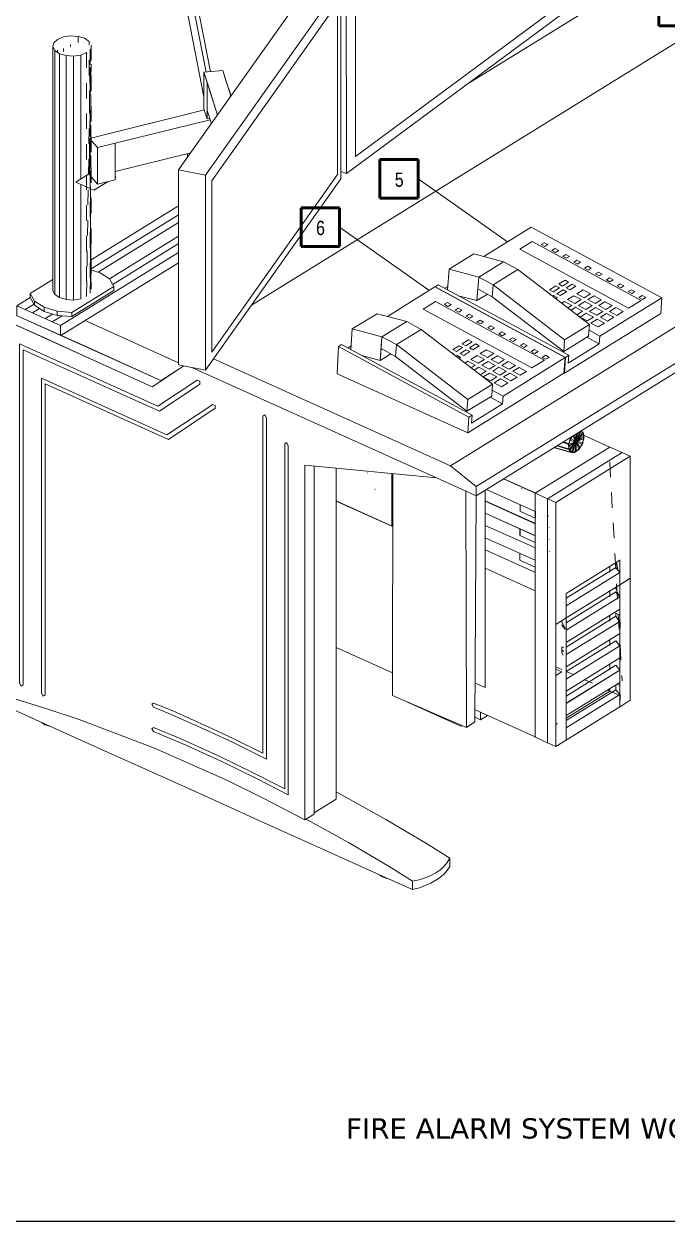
# Model space of a CAD drawing. Extents: x -15 to 256, y 0 to 403.
# Drawn here: x 242.53 to 246.75, y 364.85 to 372.69 of the extents above; entities that cross this region are included whole.
import ezdxf

# ---------------------------------------------------------------- set-up
doc = ezdxf.new("R2010")
doc.units = 0
doc.header["$LTSCALE"] = 0.15
doc.linetypes.add('PDF_IMPORT', pattern=[1, 0.8, -0.2])
doc.layers.get('0').update_dxf_attribs({"color": 252})
doc.layers.add('E-ANN-LCTX', color=90, linetype='Continuous', lineweight=9)
doc.layers.add('e-anno-t175', color=214, linetype='Continuous')
doc.layers.add('PDF2_Geometry', color=7, linetype='Continuous')
doc.styles.add('Arial_12', font='arial.ttf', dxfattribs={"width": 0.8, "height": 2.342037799401198})
doc.styles.add('E175', font='verdana.ttf', dxfattribs={"height": 335})

# ---------------------------------------------------------------- blocks, each defined once
blk = doc.blocks.new('6-Model')
at = {"layer": 'PDF2_Geometry', "lineweight": 0}
for points in [[(97.72803040000002, 44.64488600000003), (97.79117920000003, 21.26009600000001), (98.62790080000002, 21.79291400000001), (98.75419840000002, 44.18311040000003), (187.3519648000001, 98.94496040000006), (187.3519648000001, 99.84483080000005), (184.8260128000001, 101.8932200000001), (158.5245376000001, 113.7454604000001), (76.52582080000002, 63.04486760000003)], [(96.95445760000003, 103.5035144000001), (85.8876304, 95.32179800000006), (85.90341760000001, 76.04562680000004), (108.116008, 92.49194240000006), (108.1002208, 111.7681136000001), (98.17007200000002, 104.4033848000001)], [(99.48040960000003, 104.0363324000001), (107.4687328, 109.9683728000001), (107.4687328, 93.00107960000005), (86.81907520000001, 77.72696360000005), (86.81907520000001, 94.68241640000005), (98.26479520000002, 103.1483024000001)], [(184.8260128000001, 101.8932200000001), (96.22824640000002, 47.13137000000003), (72.75268, 57.71668760000003)], [(72.436936, 86.13364760000005), (69.5478784, 100.9696688000001), (69.15319840000001, 100.7328608000001), (72.0106816, 86.09812640000004)], [(68.50592320000001, 100.6499780000001), (71.80544800000001, 83.65900400000004)], [(187.3519648000001, 99.84483080000005), (98.75419840000002, 45.09482120000003)], [(97.87011520000003, 84.90224600000005), (121.2667456, 99.35937440000005)], [(85.35086560000002, 94.80082040000005), (82.68282880000001, 95.32179800000006), (69.2952832, 76.41267920000004), (69.2952832, 57.13650800000003), (71.96332000000001, 56.61553040000003)], [(59.33356000000001, 89.03454560000004), (59.33356000000001, 89.62656560000005), (58.59156160000001, 89.67392720000005), (57.88113760000002, 89.56736360000005), (57.29701120000001, 89.33055560000005), (56.9339056, 88.98718400000004), (56.8549696, 88.59645080000004), (57.04441600000001, 88.21755800000005), (57.5022448, 87.90970760000005), (58.14952, 87.72026120000005)], [(57.29701120000001, 88.91614160000005), (57.29701120000001, 88.91614160000005)], [(57.88113760000002, 89.05822640000005), (57.88113760000002, 89.07006680000005)], [(58.59156160000001, 88.83325880000005), (58.59156160000001, 88.84509920000005)], [(59.33356000000001, 88.83325880000005), (59.33356000000001, 88.83325880000005)], [(59.965048, 88.99902440000005), (59.965048, 88.99902440000005)], [(57.04441600000001, 64.07498240000004), (56.8549696, 64.45387520000003), (56.8549696, 88.59645080000004)], [(57.5022448, 63.77897240000004), (57.04441600000001, 64.07498240000004), (57.04441600000001, 88.21755800000005), (57.5022448, 87.90970760000005), (57.5022448, 63.77897240000004), (58.14952, 63.57768560000004)], [(57.29701120000001, 88.03995200000004), (57.29701120000001, 88.27676000000005)], [(57.88113760000002, 88.82141840000004), (57.88113760000002, 88.82141840000004)], [(57.88113760000002, 88.14651560000004), (57.88113760000002, 88.44252560000005)], [(58.59156160000001, 88.73853560000005), (58.59156160000001, 88.75037600000005)], [(58.59156160000001, 88.69117400000005), (58.59156160000001, 88.70301440000004)], [(58.59156160000001, 88.58461040000005), (58.59156160000001, 88.64381240000004)], [(58.8915184, 87.68474000000005), (59.60194240000001, 87.77946320000005), (59.60194240000001, 75.51280880000004)], [(72.54744640000001, 80.98307360000004), (72.12119200000001, 82.28551760000005), (72.12119200000001, 85.10353280000005), (73.14736000000002, 81.84742280000005), (71.80544800000001, 86.08628600000004), (73.6683376, 86.25205160000004), (74.47348480000002, 83.71820600000005)], [(73.6683376, 86.25205160000004), (73.98408160000002, 85.26929840000004), (73.98408160000002, 85.25745800000004), (73.98408160000002, 85.26929840000004), (74.489272, 83.71820600000005)], [(70.49511040000002, 78.09401600000004), (62.99619040000002, 76.24691360000004), (62.99619040000002, 79.06492880000005), (72.40536160000002, 81.38564720000005), (61.27538559999999, 78.63867440000004), (60.4702384, 79.53854480000004), (60.4702384, 75.92722280000004), (61.27538559999999, 75.01551200000004)], [(72.12119200000001, 81.48037040000004), (72.37378720000001, 81.49221080000004)], [(70.16357920000002, 78.01113320000005), (70.16357920000002, 77.63224040000004)], [(60.4702384, 76.05746720000005), (59.11253920000001, 75.21679880000003), (60.91228000000001, 74.41165160000004), (62.33312800000002, 75.26416040000004)], [(62.99619040000002, 76.24691360000004), (62.99619040000002, 76.24691360000004)], [(71.9475328, 75.89170160000005), (69.2952832, 76.41267920000004)], [(85.35086560000002, 76.24691360000004), (85.90341760000001, 76.04562680000004)], [(59.60194240000001, 74.99183120000004), (59.60194240000001, 63.64872800000003), (58.8915184, 63.54216440000003)], [(62.99619040000002, 75.77329760000003), (63.07512640000002, 75.73777640000004), (62.99619040000002, 75.67857440000004)], [(69.2952832, 72.86055920000004), (60.6281104, 67.50869840000004)], [(69.2952832, 71.98436960000004), (60.6281104, 66.63250880000004)], [(69.2952832, 71.21474360000003), (61.33853440000001, 66.28913720000004)], [(117.1462864, 63.76713200000003), (104.2165696, 70.75296800000004), (99.52777120000003, 67.84022960000004)], [(69.2952832, 69.87677840000003), (62.4436384, 65.63791520000004), (61.51219360000002, 66.24177560000004), (60.6281104, 66.50226440000003)], [(69.2952832, 69.11899280000004), (62.7751696, 65.08141640000004)], [(69.2952832, 68.24280320000004), (57.596968, 61.02015920000003), (53.27127519999999, 62.96198480000003), (53.27127519999999, 62.00291240000004)], [(101.4538096, 67.33109240000003), (98.53317760000003, 68.11255880000003), (96.07037440000002, 66.58514720000004)], [(57.64432959999999, 60.03740600000003), (69.2952832, 67.23636920000004)], [(96.98603200000002, 63.96841880000004), (98.83313440000002, 63.48296240000003), (99.00679360000002, 65.81552120000003), (96.07037440000002, 66.58514720000004), (95.92828960000003, 64.54859840000003)], [(109.9631104, 61.12672280000003), (102.8904448, 66.56146640000004), (100.4434288, 65.04589520000003), (99.00679360000002, 65.81552120000003), (98.91207040000002, 64.65516200000003), (100.3487056, 63.87369560000003)], [(99.00679360000002, 65.81552120000003), (101.4538096, 67.33109240000003), (102.8904448, 66.56146640000004)], [(56.8549696, 65.56687280000004), (54.59739999999999, 64.18154600000003), (54.59739999999999, 64.14602480000003)], [(61.92266080000002, 65.31822440000003), (61.92266080000002, 65.31822440000003)], [(62.88568000000001, 64.88012960000003), (62.4436384, 65.63791520000004)], [(54.59739999999999, 64.13418440000004), (54.59739999999999, 63.77897240000004), (53.27127519999999, 62.96198480000003)], [(55.0394416, 63.03302720000003), (54.59739999999999, 63.77897240000004), (54.58161279999999, 64.18154600000003), (55.0394416, 63.43560080000003)], [(54.97629280000001, 64.00394000000003), (54.97629280000001, 64.00394000000003)], [(54.97629280000001, 64.00394000000003), (54.97629280000001, 64.00394000000003)], [(62.56993600000001, 65.02221440000004), (62.56993600000001, 65.02221440000004)], [(107.5792432, 57.85877240000003), (94.64952640000003, 64.83276800000003), (89.96072800000002, 61.92002960000003)], [(94.68110080000002, 64.85644880000004), (94.99684480000002, 65.04589520000003), (107.9265616, 58.07189960000003)], [(107.4687328, 56.33136080000003), (107.5003072, 56.31952040000003), (107.6108176, 57.87061280000003), (94.68110080000002, 64.85644880000004), (94.68110080000002, 64.80908720000004)], [(95.95986400000002, 64.89197000000003), (95.64412000000003, 64.70252360000003)], [(99.89087680000003, 64.12234400000003), (98.83313440000002, 63.48296240000003), (98.91207040000002, 64.65516200000003)], [(107.4213712, 58.43895200000004), (100.3487056, 63.87369560000003), (100.4434288, 65.04589520000003), (107.5003072, 59.61115160000003)], [(105.826864, 64.31179040000004), (106.063672, 64.16970560000003), (106.0320976, 64.14602480000003)], [(106.3320544, 63.90921680000004), (106.4267776, 63.98025920000003), (106.7898832, 63.77897240000004), (106.6477984, 63.67240880000004)], [(54.97629280000001, 63.13959080000004), (54.09220959999999, 62.59493240000003)], [(55.97088640000001, 62.41732640000004), (55.0394416, 63.03302720000003), (55.0394416, 63.43560080000003), (55.97088640000001, 62.81990000000003)], [(57.2654368, 62.02659320000004), (55.97088640000001, 62.41732640000004), (55.97088640000001, 62.81990000000003), (57.2654368, 62.42916680000003)], [(107.2319248, 63.22247360000004), (107.5003072, 63.40007960000003), (108.2265184, 63.00934640000003), (107.8318384, 62.76069800000003)], [(107.6108176, 57.87061280000003), (107.9265616, 58.07189960000003), (107.8634128, 57.29043320000003), (110.9419168, 59.19673760000003), (111.0050656, 59.96636360000004), (117.1462864, 63.76713200000003), (117.035776, 62.21603960000004), (107.5003072, 56.31952040000003)], [(108.1475824, 62.52389000000004), (108.589624, 62.81990000000003), (109.300048, 62.42916680000003), (108.7317088, 62.07395480000003)], [(53.01867999999999, 62.12131640000003), (57.15492639999999, 60.26237360000003), (60.32815360000001, 58.82968520000004), (67.59026560000001, 55.56173480000003), (53.01867999999999, 62.12131640000003), (52.10302240000001, 61.55297720000004), (66.69039520000001, 54.96971480000003), (69.8004736, 57.02994440000003)], [(55.5288448, 62.70149600000003), (54.81842080000001, 62.27524160000004)], [(56.80760800000002, 62.15683760000003), (56.06560960000002, 61.70690240000003)], [(57.75484, 61.97923160000003), (56.77603360000001, 61.38721160000004)], [(58.7336464, 61.90818920000003), (57.2654368, 62.02659320000004), (57.2654368, 62.42916680000003), (58.7336464, 62.31076280000003)], [(91.88676640000003, 61.42273280000003), (88.95034720000001, 62.19235880000004), (86.48754400000001, 60.67678760000003)], [(81.78295840000001, 12.11930720000001), (77.66249920000001, 14.26241960000001), (74.14195360000002, 15.99111800000001), (66.911416, 19.19986640000001), (59.44407040000002, 22.04156240000001), (56.14454560000001, 23.14271960000001), (52.10302240000001, 24.37412120000001), (52.10302240000001, 61.55297720000004), (56.23926879999999, 59.69403440000004), (59.3967088, 58.26134600000003), (66.69039520000001, 54.96971480000003)], [(57.596968, 61.02015920000003), (57.596968, 60.06108680000003)], [(69.2952832, 57.32595440000003), (60.02819680000002, 61.50561560000003), (69.2952832, 57.32595440000003)], [(87.41898880000002, 58.04821880000003), (89.25030400000003, 57.57460280000003), (89.42396320000003, 59.89532120000003), (86.48754400000001, 60.67678760000003), (86.34545920000002, 58.62839840000003)], [(100.38028, 55.21836320000003), (93.32340160000003, 60.64126640000003), (90.86059840000001, 59.12569520000003), (89.42396320000003, 59.89532120000003), (89.34502720000003, 58.73496200000003), (90.76587520000002, 57.96533600000003)], [(89.42396320000003, 59.89532120000003), (91.88676640000003, 61.42273280000003), (93.32340160000003, 60.64126640000003)], [(111.0050656, 59.96636360000004), (109.931536, 60.54654320000003)], [(89.42396320000003, 59.69403440000004), (89.42396320000003, 59.69403440000004)], [(110.9419168, 59.19673760000003), (109.7263024, 59.85980000000004)], [(85.11405760000002, 58.93624880000003), (85.41401440000001, 59.13753560000004), (98.34373120000002, 52.15169960000003)], [(86.36124640000003, 58.97177000000003), (86.06128960000001, 58.78232360000003)], [(90.30804640000002, 58.21398440000003), (89.25030400000003, 57.57460280000003), (89.34502720000003, 58.73496200000003)], [(97.83854080000002, 52.53059240000003), (90.76587520000002, 57.96533600000003), (90.86059840000001, 59.12569520000003), (97.93326400000002, 53.69095160000003)], [(96.25982080000003, 58.37975000000003), (96.49662880000002, 58.26134600000003), (96.46505440000003, 58.22582480000003)], [(96.76501120000002, 57.98901680000003), (96.85973440000002, 58.06005920000003), (97.20705280000003, 57.87061280000003), (97.06496800000002, 57.76404920000003)], [(70.58983360000002, 56.87601920000003), (96.22824640000002, 45.31978880000003), (98.75419840000002, 44.18311040000003), (98.75419840000002, 45.09482120000003), (96.22824640000002, 47.13137000000003)], [(97.66488160000003, 57.30227360000004), (97.93326400000002, 57.47987960000003), (98.64368800000003, 57.08914640000003), (98.26479520000002, 56.84049800000003)], [(98.04377440000002, 51.96225320000003), (98.34373120000002, 52.15169960000003), (98.28058240000003, 51.37023320000003), (101.3590864, 53.27653760000003), (101.4222352, 54.04616360000003), (107.5792432, 57.85877240000003), (107.4529456, 56.30768000000003), (97.91747680000003, 50.41116080000003)], [(98.56475200000003, 56.61553040000003), (99.00679360000002, 56.89970000000003), (99.73300480000003, 56.50896680000003), (99.16466560000002, 56.15375480000003)], [(69.0584752, 56.53264760000003), (67.5744784, 55.57357520000003), (68.09545600000001, 55.89326600000003)], [(101.4222352, 54.04616360000003), (100.3487056, 54.62634320000003)], [(101.3590864, 53.27653760000003), (100.143472, 53.93960000000003)], [(104.642824, 20.28918320000001), (104.6112496, 20.28918320000001), (104.6112496, 44.43175880000003), (111.983872, 48.99031280000003), (109.3947712, 50.16251240000003)], [(108.0844336, 49.93754480000003), (108.116008, 49.92570440000003), (107.9107744, 49.26264200000003), (107.326648, 49.46392880000003)], [(108.2580928, 50.04410840000003), (108.0054976, 49.64153480000003), (107.9897104, 49.62969440000003), (108.66856, 49.53497120000003), (108.4791136, 50.17435280000003)], [(108.2107312, 50.02042760000003), (108.0844336, 49.84282160000003), (107.9897104, 49.87834280000003)], [(108.0686464, 49.74809840000002), (108.0686464, 49.73625800000003)], [(108.1002208, 49.78361960000003), (108.0844336, 49.78361960000003)], [(108.7790704, 50.37563960000003), (108.66856, 49.53497120000003), (108.3370288, 50.09147000000003)], [(109.1579632, 50.60060720000003), (109.1579632, 50.61244760000003), (108.66856, 49.53497120000003), (108.66856, 50.30459720000002)], [(109.1263888, 50.58876680000003), (109.378984, 50.31643760000003), (108.66856, 49.53497120000003), (109.0158784, 50.51772440000003)], [(109.1737504, 49.15607840000003), (109.1895376, 49.15607840000003), (109.4105584, 49.80730040000003), (109.3474096, 50.45852240000003), (109.3316224, 50.45852240000003), (108.66856, 49.53497120000003), (109.4105584, 49.80730040000003)], [(109.1737504, 50.60060720000003), (109.2053248, 50.57692640000003), (109.1263888, 50.57692640000003)], [(109.378984, 50.26907600000003), (109.4105584, 50.24539520000003), (109.1579632, 50.61244760000003)], [(109.378984, 49.73625800000003), (109.3947712, 49.72441760000003), (109.378984, 50.31643760000003)], [(106.616224, 48.90743000000003), (106.5057136, 48.96663200000003), (106.6320112, 48.89558960000003)], [(106.7898832, 49.13239760000003), (107.9107744, 48.82454720000003), (108.1475824, 48.46933520000002), (106.6320112, 48.89558960000003), (106.5530752, 48.99031280000003)], [(108.4949008, 48.45749480000003), (108.510688, 48.45749480000003), (108.116008, 48.49301600000003), (106.616224, 48.90743000000003), (106.6320112, 48.90743000000003)], [(107.405584, 49.51129040000003), (107.9107744, 49.35736520000003), (107.9265616, 48.76534520000003), (106.7583088, 49.12055720000003)], [(107.9423488, 49.10871680000002), (107.9265616, 49.12055720000003)], [(107.9265616, 49.06135520000003), (107.9423488, 49.04951480000003)], [(107.9897104, 48.62326040000003), (108.0054976, 48.63510080000002)], [(108.3843904, 48.46933520000002), (108.4475392, 48.44565440000003), (108.905368, 48.74166440000003), (108.8895808, 48.75350480000003)], [(108.4159648, 49.57049240000003), (108.5580496, 49.48760960000003)], [(108.6527728, 49.52313080000003), (108.6054112, 49.53497120000003)], [(108.8106448, 48.69430280000002), (108.8422192, 48.68246240000003), (109.2368992, 49.23896120000003), (109.221112, 49.23896120000003)], [(114.0204208, 23.94786680000001), (114.036208, 23.94786680000001), (114.0204208, 23.93602640000001), (114.0204208, 48.07860200000002), (113.2152736, 48.45749480000003), (113.1994864, 48.44565440000003), (111.983872, 48.99031280000003)], [(113.1994864, 48.43381400000003), (113.1994864, 48.44565440000003), (105.826864, 43.88710040000002), (104.6270368, 44.43175880000003), (104.6112496, 44.43175880000003), (104.6270368, 44.43175880000003), (104.5954624, 44.45543960000003), (101.485384, 45.85260680000003)], [(108.66856, 48.52853720000003), (108.66856, 48.54037760000003)], [(111.983872, 47.87731520000003), (111.983872, 47.86547480000003)], [(111.983872, 47.52210320000002), (111.983872, 47.52210320000002)], [(111.983872, 47.52210320000002), (111.983872, 47.52210320000002)], [(94.82318560000002, 45.94733000000003), (81.78295840000001, 47.19057200000002), (81.78295840000001, 12.11930720000001), (82.69861600000002, 12.68764640000001), (82.69861600000002, 47.09584880000003)], [(84.8930368, 14.80707800000001), (84.8930368, 46.89456200000003), (84.8930368, 14.15585600000001), (84.8930368, 15.12676880000001)], [(84.8930368, 43.65029240000003), (90.41855680000002, 41.16380840000002), (90.41855680000002, 41.19932960000002), (90.41855680000002, 46.37358440000003), (90.41855680000002, 45.39083120000002), (90.49749280000002, 45.42635240000003), (90.41855680000002, 45.39083120000002)], [(87.98732800000002, 46.43278640000003), (87.98732800000002, 46.42094600000003)], [(90.49749280000002, 46.36174400000002), (90.46591840000002, 24.42148280000001), (97.79117920000003, 21.26009600000001)], [(113.1994864, 46.31438240000003), (113.1994864, 46.30254200000002)], [(90.49749280000002, 45.35531000000002), (90.41855680000002, 45.39083120000002), (90.41855680000002, 44.18311040000003), (90.43434400000002, 44.19495080000002), (90.49749280000002, 44.15942960000002)], [(101.4538096, 45.84076640000003), (104.5165264, 44.46728000000002), (104.6112496, 44.43175880000003), (104.6112496, 42.62017760000003), (99.76457920000003, 44.79881120000002)], [(88.72932640000002, 44.81065160000003), (88.74511360000002, 44.82249200000003)], [(90.41855680000002, 42.97538960000002), (90.49749280000002, 43.01091080000003), (90.41855680000002, 42.97538960000002), (90.41855680000002, 44.18311040000003), (90.49749280000002, 44.14758920000003)], [(99.63828160000003, 44.72776880000003), (99.63828160000003, 25.19110880000001), (98.65947520000003, 25.62920360000001)], [(103.2377632, 44.86985360000003), (103.2693376, 44.85801320000002), (103.2377632, 44.88169400000002)], [(104.6270368, 20.28918320000001), (105.826864, 19.74452480000001), (106.6320112, 19.37747240000001), (106.6320112, 43.52004800000002), (105.8426512, 43.87526000000003), (105.826864, 43.88710040000002), (105.826864, 19.74452480000001)], [(105.826864, 43.88710040000002), (105.8426512, 43.88710040000002)], [(90.49749280000002, 42.93986840000002), (90.41855680000002, 42.97538960000002), (90.41855680000002, 41.16380840000002), (90.43434400000002, 41.17564880000003), (90.49749280000002, 41.14012760000002), (84.8930368, 43.67397320000003)], [(104.6112496, 38.99701520000002), (104.6112496, 40.20473600000003), (104.6270368, 40.20473600000003), (104.6112496, 40.20473600000003), (104.6270368, 40.21657640000002), (104.5007392, 40.26393800000002), (99.63828160000003, 42.44257160000002), (104.6112496, 40.20473600000003), (104.6112496, 41.41245680000002), (104.6270368, 41.42429720000003), (99.63828160000003, 43.66213280000002)], [(99.63828160000003, 43.65029240000003), (104.6112496, 41.41245680000002), (104.6270368, 41.41245680000002), (104.6112496, 41.41245680000002), (104.6270368, 42.59649680000003), (104.6270368, 42.63201800000002), (104.6112496, 42.62017760000003), (104.6270368, 42.62017760000003), (104.6112496, 42.62017760000003)], [(104.6112496, 41.95711520000003), (103.0956784, 42.64385840000003), (103.1114656, 42.64385840000003), (103.1114656, 43.29508040000002)], [(103.0956784, 42.64385840000003), (103.1114656, 42.64385840000003)], [(105.8584384, 43.37796320000002), (105.8584384, 43.38980360000002)], [(111.983872, 43.70949440000003), (111.983872, 43.70949440000003)], [(111.983872, 43.70949440000003), (111.983872, 43.70949440000003)], [(105.8900128, 42.19392320000002), (105.9058, 42.20576360000003)], [(104.6112496, 36.58157360000002), (104.6270368, 36.58157360000002), (104.6112496, 36.58157360000002), (104.6112496, 37.78929440000002), (104.6270368, 37.78929440000002), (104.6112496, 37.78929440000002), (99.63828160000003, 40.02713000000002), (104.6112496, 37.78929440000002), (104.6112496, 38.99701520000002), (104.6270368, 39.00885560000003), (99.63828160000003, 41.24669120000002)], [(103.1114656, 40.87963880000002), (103.1114656, 40.24025720000002), (103.0956784, 40.22841680000003), (103.0956784, 40.87963880000002)], [(105.9373744, 41.00988320000003), (105.9373744, 41.02172360000002)], [(103.0956784, 40.22841680000003), (104.6112496, 39.54167360000002)], [(105.9689488, 39.82584320000002), (105.984736, 39.83768360000002)], [(98.64368800000003, 22.98879440000001), (104.5954624, 20.31286400000001), (104.6270368, 20.28918320000001), (104.6112496, 20.28918320000001), (104.6112496, 34.76999240000002), (99.63828160000003, 37.00782800000002), (104.6112496, 34.76999240000002), (104.6112496, 36.58157360000002), (104.6270368, 36.59341400000002), (99.63828160000003, 38.83124960000002)], [(103.0956784, 38.46419720000002), (103.0956784, 37.81297520000003), (103.1272528, 37.82481560000002)], [(106.0163104, 38.64180320000002), (106.0163104, 38.65364360000002)], [(104.6112496, 37.12623200000002), (103.0956784, 37.81297520000003), (103.1114656, 37.82481560000002)], [(106.0478848, 37.45776320000002), (106.063672, 37.46960360000002)], [(107.6739664, 34.03588760000002), (112.5995728, 37.07887040000002), (112.5837856, 37.06703000000002), (112.9942528, 36.58157360000002), (107.6739664, 33.28994240000002), (107.6581792, 33.28994240000002)], [(111.9996592, 36.60525440000002), (111.9996592, 37.16175320000002)], [(112.5837856, 37.52880560000002), (112.5837856, 37.05518960000002)], [(112.6469344, 37.56432680000002), (112.773232, 36.85390280000002)], [(113.01004, 37.80113480000002), (112.9942528, 37.78929440000002), (112.9942528, 36.62893520000002), (112.9942528, 36.58157360000002), (112.9942528, 36.56973320000002)], [(107.6581792, 34.49766320000002), (107.6739664, 34.49766320000002), (107.6581792, 32.08222160000002), (107.6739664, 32.08222160000002), (106.6320112, 31.44284000000001), (106.6320112, 19.37747240000001), (106.6477984, 19.37747240000001), (107.6581792, 20.00501360000001), (107.6581792, 32.08222160000002), (107.6581792, 30.92186240000002), (107.6581792, 30.87450080000001), (107.6739664, 30.87450080000001)], [(112.9942528, 35.37385280000002), (112.9942528, 34.21349360000002), (112.9942528, 34.16613200000002), (112.5837856, 34.65158840000002), (112.5995728, 34.66342880000002), (107.6581792, 31.60860560000001)], [(111.9996592, 34.18981280000002), (111.9996592, 34.74631160000002)], [(112.5837856, 35.11336400000002), (112.5837856, 34.95943880000002), (112.9942528, 34.16613200000002)], [(107.3740096, 33.62147360000002), (107.3740096, 33.62147360000002)], [(107.405584, 33.71619680000002), (107.405584, 33.70435640000002)], [(107.6581792, 33.28994240000002), (107.6581792, 33.28994240000002)], [(107.6581792, 29.19316400000001), (112.5995728, 32.24798720000002), (112.5837856, 32.23614680000001), (112.9942528, 31.75069040000001), (107.6739664, 28.47089960000001), (107.6581792, 28.45905920000001)], [(111.9996592, 31.77437120000002), (111.9996592, 32.33087000000002)], [(112.9942528, 31.14683000000002), (113.01004, 31.15867040000002), (112.9942528, 32.35455080000002), (112.5837856, 32.54399720000001), (112.5837856, 32.23614680000001)], [(107.247712, 31.82173280000001), (107.247712, 31.65596720000001), (107.5792432, 31.02842600000001)], [(107.3740096, 31.43099960000001), (107.247712, 31.35995720000001), (107.5792432, 30.96922400000001)], [(112.9942528, 31.14683000000002), (112.9942528, 31.14683000000002)], [(112.9942528, 28.12752800000001), (112.9942528, 28.17488960000001), (112.9942528, 29.33524880000001), (112.5837856, 29.82070520000001), (112.5995728, 29.83254560000001), (107.6581792, 26.77772240000001)], [(111.9996592, 29.35892960000001), (111.9996592, 29.91542840000001)], [(84.8930368, 29.16948320000001), (90.48170560000003, 26.65931840000001)], [(107.4371584, 29.15764280000001), (107.247712, 29.24052560000001), (107.247712, 28.63666520000001), (107.3740096, 28.41169760000001)], [(107.2634992, 28.94451560000001), (107.247712, 28.94451560000001), (107.405584, 28.76690960000001)], [(107.6581792, 27.85519880000001), (107.6739664, 27.86703920000001), (107.6581792, 29.06291960000001)], [(107.6581792, 28.45905920000001), (107.6581792, 28.45905920000001)], [(106.6320112, 27.25133840000001), (107.247712, 26.97900920000001)], [(107.6581792, 27.85519880000001), (107.6581792, 27.85519880000001)], [(107.6581792, 24.36228080000001), (112.5995728, 27.41710400000001), (112.5837856, 27.40526360000001), (112.9942528, 26.91980720000001), (107.6739664, 23.64001640000001), (107.6581792, 23.62817600000001), (107.6581792, 22.42045520000001), (112.9942528, 25.71208640000001), (112.9942528, 26.91980720000001), (107.6581792, 23.62817600000001)], [(111.9996592, 26.95532840000001), (111.9996592, 27.51182720000001)], [(107.2319248, 26.76588200000001), (106.6320112, 27.02637080000001)], [(106.6320112, 26.38698920000001), (107.2319248, 26.75404160000001)], [(107.6581792, 26.78956280000001), (108.2896672, 26.51723360000001)], [(108.3686032, 26.46987200000001), (108.3686032, 26.46987200000001)], [(52.10302240000001, 24.48068480000001), (50.60323840000001, 24.89509880000001), (50.60323840000001, 24.06627080000001), (52.92395680000001, 23.02431560000001), (56.9181184, 21.21273440000001), (62.33312800000002, 18.77361200000001), (66.3115024, 16.98571160000001), (71.5212784, 14.64131240000001), (76.7310544, 12.28507280000001), (80.70942880000001, 10.49717240000001), (86.12443840000003, 8.058050000000003), (90.13438720000002, 6.246468800000002), (92.45510560000002, 5.204513600000002)], [(107.6581792, 26.04361760000001), (107.6739664, 26.05545800000001)], [(112.2048928, 24.74117360000001), (111.983872, 24.84773720000001), (111.983872, 25.08454520000001), (111.983872, 24.84773720000001), (107.6581792, 22.17180680000001)], [(107.6739664, 21.94683920000001), (112.5837856, 24.98982200000001), (112.9942528, 24.51620600000001), (107.6581792, 21.21273440000001), (107.6739664, 21.22457480000001), (107.6581792, 22.12444520000001)], [(109.5052816, 25.96073480000001), (110.2630672, 25.61736320000001)], [(110.64196, 25.45159760000001), (110.64196, 25.45159760000001)], [(111.7628512, 24.94246040000001), (111.983872, 24.84773720000001), (111.9996592, 24.85957760000001), (111.9996592, 25.09638560000001)], [(112.7258704, 25.53448040000001), (112.9942528, 25.41607640000001), (112.9942528, 24.55172720000001), (112.9942528, 24.51620600000001), (112.5837856, 24.98982200000001), (112.5837856, 25.45159760000001)], [(97.34913760000002, 21.44954240000001), (97.23862720000002, 21.39034040000001), (91.96570240000003, 23.77026080000001)], [(107.6581792, 24.83589680000001), (107.6739664, 24.84773720000001)], [(112.2522544, 24.72933320000001), (112.8837424, 24.44516360000001)], [(113.01004, 24.38596160000001), (113.088976, 24.35044040000001)], [(99.18045280000003, 22.74014600000001), (99.18045280000003, 22.01788160000001)], [(55.74986559999999, 21.73371200000001), (55.78144, 21.69819080000001), (56.04982240000001, 21.52058480000001)], [(55.78144, 21.72187160000001), (55.78144, 21.69819080000001)], [(56.39714080000002, 21.41402120000001), (56.04982240000001, 21.52058480000001), (56.04982240000001, 21.60346760000001)], [(56.5076512, 21.39034040000001), (56.39714080000002, 21.41402120000001), (56.39714080000002, 21.43770200000001)], [(99.87508960000002, 22.43229560000001), (99.18045280000003, 22.01788160000001), (98.64368800000003, 22.25468960000001), (98.65947520000003, 22.27837040000001), (98.64368800000003, 22.29021080000001)], [(106.8214576, 21.65082920000001), (106.6320112, 21.53242520000001)], [(107.6581792, 21.21273440000001), (107.6581792, 21.21273440000001)], [(95.89671520000002, 7.904124800000004), (96.13352320000003, 8.318538800000004), (93.82859200000003, 9.763067600000005), (89.81864320000003, 12.14298800000001), (84.8930368, 14.86628000000001)], [(84.8930368, 14.16769640000001), (84.90882400000001, 14.16769640000001), (82.69861600000002, 12.79421000000001)], [(84.8930368, 14.19137720000001), (84.92461120000002, 14.17953680000001)], [(93.11816800000003, 6.187266800000002), (92.45510560000002, 6.045182000000002), (90.13438720000002, 7.489710800000004), (86.12443840000003, 9.869631200000006), (81.90925600000003, 12.19034960000001)], [(89.17136800000003, 6.672723200000003), (89.21872960000002, 6.625361600000003)], [(89.47132480000002, 6.459596000000003), (89.21872960000002, 6.625361600000003), (89.21872960000002, 6.649042400000003)], [(89.47132480000002, 6.542478800000003), (89.47132480000002, 6.459596000000003), (89.85021760000001, 6.341192000000003)], [(89.85021760000001, 6.364872800000003), (89.85021760000001, 6.341192000000003), (89.94494080000001, 6.329351600000003)]]:
    blk.add_lwpolyline(points, dxfattribs=at)
for points in [[(85.35086560000002, 75.52464920000004), (71.96332000000001, 56.61553040000003), (71.9475328, 75.89170160000005), (85.35086560000002, 94.80082040000005)], [(85.03512160000002, 92.91819680000005), (85.03512160000002, 75.95090360000005), (72.57902080000002, 58.37975000000003), (72.57902080000002, 75.33520280000005)], [(59.965048, 89.43711920000005), (59.33356000000001, 89.62656560000005)], [(58.14952, 87.72026120000005), (58.8915184, 87.68474000000005), (58.8915184, 63.54216440000003), (58.14952, 63.57768560000004)], [(71.80544800000001, 86.08628600000004), (72.12119200000001, 85.10353280000005), (72.12119200000001, 81.48037040000004), (71.80544800000001, 82.46312360000005)], [(60.4702384, 79.53854480000004), (62.1910432, 79.96479920000004), (71.8528096, 82.35656000000004)], [(61.27538559999999, 78.63867440000004), (62.99619040000002, 79.06492880000005), (62.99619040000002, 75.44176640000003), (61.27538559999999, 75.01551200000004)], [(115.0781632, 63.50664320000003), (113.8467616, 62.74885760000004), (103.0798912, 68.56249400000004), (104.3112928, 69.32027960000003)], [(105.4953328, 69.21371600000003), (105.8426512, 69.02426960000004), (105.5426944, 68.83482320000003), (105.1795888, 69.02426960000004)], [(106.5688624, 68.63353640000004), (106.931968, 68.44409000000003), (106.616224, 68.25464360000004), (106.2531184, 68.44409000000003)], [(107.642392, 68.05335680000003), (108.0054976, 67.86391040000004), (107.6897536, 67.67446400000004), (107.3424352, 67.86391040000004)], [(108.7159216, 67.47317720000004), (109.0790272, 67.28373080000004), (108.7790704, 67.09428440000003), (108.4159648, 67.28373080000004)], [(109.8052384, 66.89299760000004), (110.1525568, 66.69171080000004), (109.8526, 66.50226440000003), (109.4894944, 66.70355120000004)], [(107.563456, 65.50767080000004), (107.9107744, 65.31822440000003), (107.2950736, 64.92749120000003), (106.9477552, 65.12877800000004)], [(110.878768, 66.31281800000004), (111.2418736, 66.11153120000003), (110.9261296, 65.92208480000004), (110.563024, 66.12337160000004)], [(111.9522976, 65.73263840000004), (112.3154032, 65.53135160000004), (111.9996592, 65.34190520000004), (111.6523408, 65.54319200000003)], [(62.88568000000001, 64.47755600000004), (58.7336464, 61.90818920000003), (58.7336464, 62.31076280000003), (62.88568000000001, 64.88012960000003)], [(106.6320112, 64.93933160000003), (106.9951168, 64.73804480000003), (106.379416, 64.35915200000004), (106.0163104, 64.56043880000003)], [(107.3582224, 64.54859840000003), (107.7055408, 64.35915200000004), (107.08984, 63.98025920000003), (106.7425216, 64.16970560000003)], [(108.27388, 65.11693760000004), (108.6369856, 64.92749120000003), (108.0212848, 64.54859840000003), (107.6581792, 64.73804480000003)], [(108.431752, 63.96841880000004), (109.142176, 63.57768560000004), (108.5264752, 63.19879280000004), (107.8160512, 63.58952600000003)], [(109.3474096, 64.53675800000003), (110.0736208, 64.14602480000003), (109.45792, 63.76713200000003), (108.7317088, 64.15786520000003)], [(113.0258272, 65.14061840000004), (113.3889328, 64.95117200000003), (113.088976, 64.76172560000003), (112.7258704, 64.95117200000003)], [(114.115144, 64.56043880000003), (114.4624624, 64.37099240000003), (114.1625056, 64.18154600000003), (113.7994, 64.37099240000003)], [(115.1886736, 63.98025920000003), (115.5517792, 63.79081280000003), (115.2360352, 63.60136640000003), (114.8729296, 63.79081280000003)], [(105.51112, 57.58644320000003), (104.2797184, 56.82865760000003), (93.49706080000003, 62.64229400000004), (94.72846240000003, 63.40007960000003)], [(95.91250240000002, 63.30535640000004), (96.27560800000002, 63.10406960000004), (95.95986400000002, 62.91462320000004), (95.61254560000002, 63.11591000000004)], [(109.5052816, 63.38823920000004), (110.2314928, 62.99750600000004), (109.615792, 62.61861320000003), (108.8895808, 63.00934640000003)], [(110.4367264, 63.95657840000003), (111.1471504, 63.56584520000003), (110.5314496, 63.18695240000004), (109.8210256, 63.57768560000004)], [(110.5788112, 62.80805960000004), (111.3050224, 62.41732640000004), (110.6893216, 62.03843360000003), (109.9631104, 62.41732640000004)], [(111.510256, 63.37639880000003), (112.22068, 62.98566560000003), (111.6049792, 62.60677280000004), (110.8945552, 62.99750600000004)], [(112.5837856, 62.79621920000003), (113.3099968, 62.40548600000003), (112.694296, 62.02659320000004), (111.9680848, 62.41732640000004)], [(96.98603200000002, 62.72517680000004), (97.34913760000002, 62.52389000000004), (97.04918080000003, 62.33444360000004), (96.68607520000002, 62.53573040000003)], [(98.05956160000002, 62.13315680000004), (98.42266720000002, 61.94371040000004), (98.12271040000003, 61.75426400000003), (97.75960480000002, 61.94371040000004)], [(109.6631536, 62.22788000000003), (110.3735776, 61.84898720000003), (109.7578768, 61.47009440000004), (109.0474528, 61.84898720000003)], [(110.7366832, 61.64770040000003), (111.4628944, 61.26880760000003), (110.8471936, 60.87807440000003), (110.1209824, 61.26880760000003)], [(111.668128, 62.21603960000004), (112.378552, 61.83714680000003), (111.7628512, 61.45825400000003), (111.0524272, 61.83714680000003)], [(99.14887840000003, 61.55297720000004), (99.49619680000002, 61.36353080000004), (99.19624000000003, 61.17408440000003), (98.83313440000002, 61.36353080000004)], [(100.222408, 60.97279760000004), (100.5855136, 60.78335120000003), (100.2697696, 60.59390480000003), (99.90666400000002, 60.78335120000003)], [(107.5003072, 59.61115160000003), (109.9631104, 61.12672280000003), (109.8841744, 59.96636360000004), (107.4213712, 58.43895200000004)], [(97.98062560000002, 59.58747080000003), (98.34373120000002, 59.39802440000003), (97.72803040000002, 59.01913160000003), (97.36492480000003, 59.20857800000003)], [(101.2959376, 60.39261800000003), (101.6590432, 60.20317160000003), (101.3432992, 60.01372520000003), (100.9959808, 60.20317160000003)], [(102.3694672, 59.81243840000003), (102.7325728, 59.62299200000003), (102.432616, 59.43354560000003), (102.0695104, 59.62299200000003)], [(103.458784, 59.23225880000003), (103.8061024, 59.03097200000003), (103.5061456, 58.84152560000003), (103.14304, 59.04281240000003)], [(53.90276320000001, 25.46343800000001), (53.7133168, 25.34503400000001), (53.5396576, 25.62920360000001), (53.5396576, 59.19673760000003), (67.2429472, 53.02788920000003), (71.14238560000001, 55.62093680000003), (71.39498080000001, 55.50253280000003), (71.39498080000001, 55.21836320000003), (67.385032, 52.55427320000003), (53.90276320000001, 58.62839840000003)], [(97.91747680000003, 50.41116080000003), (84.98776000000001, 56.22479720000003), (85.11405760000002, 58.93624880000003), (98.04377440000002, 51.96225320000003)], [(97.06496800000002, 59.01913160000003), (97.41228640000003, 58.82968520000004), (96.79658560000003, 58.45079240000003), (96.44926720000002, 58.64023880000003)], [(97.77539200000002, 58.62839840000003), (98.13849760000002, 58.43895200000004), (97.52279680000002, 58.06005920000003), (97.15969120000003, 58.24950560000003)], [(98.70683680000002, 59.20857800000003), (99.05415520000003, 59.00729120000003), (98.43845440000003, 58.62839840000003), (98.09113600000002, 58.81784480000003)], [(98.84892160000003, 58.04821880000003), (99.57513280000002, 57.65748560000003), (98.95943200000002, 57.27859280000003), (98.23322080000003, 57.66932600000003)], [(99.78036640000002, 58.61655800000003), (100.4907904, 58.23766520000003), (99.87508960000002, 57.85877240000003), (99.16466560000002, 58.23766520000003)], [(104.5323136, 58.65207920000003), (104.8954192, 58.45079240000003), (104.5796752, 58.26134600000003), (104.2165696, 58.46263280000003)], [(105.6058432, 58.07189960000003), (105.9689488, 57.87061280000003), (105.6532048, 57.68116640000003), (105.3058864, 57.87061280000003)], [(99.93823840000003, 57.46803920000004), (100.6486624, 57.07730600000003), (100.0329616, 56.69841320000003), (99.32253760000002, 57.08914640000003)], [(100.853896, 58.03637840000003), (101.56432, 57.65748560000003), (100.9644064, 57.26675240000003), (100.2381952, 57.65748560000003)], [(101.011768, 56.88785960000003), (101.722192, 56.49712640000003), (101.1064912, 56.11823360000003), (100.3960672, 56.50896680000003)], [(101.9274256, 57.45619880000003), (102.6536368, 57.06546560000003), (102.037936, 56.68657280000003), (101.3117248, 57.07730600000003)], [(103.0009552, 56.87601920000003), (103.7271664, 56.48528600000003), (103.1114656, 56.10639320000003), (102.4010416, 56.49712640000003)], [(55.702504, 24.64645040000001), (55.87616320000001, 24.36228080000001), (56.06560960000002, 24.49252520000001), (56.06560960000002, 55.24204400000003), (68.28490240000002, 49.73625800000003), (72.9263392, 52.82660240000003), (72.9263392, 53.11077200000003), (72.673744, 53.21733560000003), (68.1428176, 50.20987400000003), (55.702504, 55.81038320000003)], [(100.0803232, 56.31952040000003), (100.8065344, 55.92878720000003), (100.1908336, 55.54989440000003), (99.46462240000002, 55.94062760000003)], [(101.16964, 55.73934080000003), (101.880064, 55.34860760000003), (101.2643632, 54.96971480000003), (100.5539392, 55.36044800000003)], [(102.0852976, 56.30768000000003), (102.8115088, 55.91694680000003), (102.195808, 55.53805400000003), (101.4695968, 55.92878720000003)], [(97.93326400000002, 53.69095160000003), (100.38028, 55.21836320000003), (100.301344, 54.04616360000003), (97.83854080000002, 52.53059240000003)], [(77.99403040000001, 51.89121080000003), (77.82037120000001, 52.17538040000003), (77.64671200000001, 52.05697640000003), (77.64671200000001, 18.70256960000001), (74.69450560000001, 20.15893880000001), (72.23170240000002, 21.31929800000001), (68.7111568, 22.88223080000001), (66.8166928, 23.66369720000001), (66.6430336, 23.54529320000001), (66.8166928, 23.26112360000001), (68.4743488, 22.57438040000001), (72.4211488, 20.83384160000001), (74.69450560000001, 19.75636520000001), (77.99403040000001, 18.12239000000001)], [(107.9107744, 49.07319560000003), (107.8949872, 49.06135520000003), (108.66856, 49.53497120000003), (108.0844336, 49.84282160000003)], [(109.2368992, 49.23896120000003), (108.66856, 49.53497120000003), (109.4263456, 50.00858720000003), (109.4421328, 50.02042760000003)], [(80.15687680000002, 49.15607840000003), (79.98321760000002, 49.44024800000003), (79.80955840000001, 49.32184400000003), (79.80955840000001, 15.17413040000001), (76.66790560000001, 16.77258440000001), (73.32101920000002, 18.39471920000001), (69.43736800000002, 20.14709840000001), (66.8166928, 21.24825560000001), (66.6430336, 21.12985160000001), (66.8166928, 20.84568200000001), (69.9425584, 19.51955720000001), (73.4946784, 17.90926280000001), (77.0625856, 16.16872400000001), (80.15687680000002, 14.58211040000001)], [(107.9107744, 49.26264200000003), (108.66856, 49.53497120000003), (108.0054976, 48.63510080000002)], [(107.9265616, 48.76534520000003), (108.66856, 49.53497120000003), (108.2896672, 48.44565440000003)], [(108.1475824, 48.46933520000002), (108.66856, 49.53497120000003), (108.66856, 48.54037760000003)], [(109.0474528, 48.90743000000003), (109.06324, 48.90743000000003), (108.510688, 48.45749480000003), (108.66856, 49.53497120000003)], [(109.3316224, 49.45208840000003), (109.3474096, 49.45208840000003), (108.905368, 48.74166440000003), (108.66856, 49.53497120000003)], [(112.9942528, 37.78929440000002), (112.9942528, 35.37385280000002), (114.0204208, 36.01323440000002), (114.0204208, 47.93651720000003), (114.0204208, 48.07860200000002), (106.6320112, 43.52004800000002), (106.6320112, 31.44284000000001), (107.6581792, 32.08222160000002), (107.6581792, 34.46214200000002), (107.6581792, 34.49766320000002)], [(108.2896672, 48.44565440000003), (108.2896672, 48.43381400000003), (108.27388, 48.43381400000003)], [(111.983872, 47.87731520000003), (111.983872, 47.86547480000003)], [(111.983872, 36.60525440000002), (111.983872, 37.16175320000002)], [(107.6581792, 32.08222160000002), (107.6581792, 33.28994240000002), (112.9942528, 36.58157360000002), (112.9942528, 35.37385280000002)], [(112.9942528, 23.30848520000001), (112.9942528, 35.37385280000002), (114.036208, 36.01323440000002), (114.0204208, 36.01323440000002), (114.0204208, 23.93602640000001), (113.01004, 23.30848520000001)], [(111.983872, 34.18981280000002), (111.983872, 34.74631160000002)], [(107.6581792, 29.66678000000001), (107.6581792, 30.87450080000001), (112.9942528, 34.16613200000002), (112.9942528, 32.95841120000001)], [(111.983872, 31.77437120000002), (111.983872, 32.33087000000002)], [(107.6581792, 27.25133840000001), (107.6581792, 28.45905920000001), (112.9942528, 31.75069040000001), (112.9942528, 30.54296960000001)], [(111.983872, 29.35892960000001), (111.983872, 29.91542840000001)], [(107.6581792, 24.83589680000001), (107.6581792, 26.04361760000001), (112.9942528, 29.33524880000001), (112.9942528, 28.12752800000001)], [(111.983872, 26.94348800000001), (111.983872, 27.49998680000001)], [(107.6581792, 20.00501360000001), (112.9942528, 23.30848520000001), (113.01004, 24.51620600000001), (112.9942528, 24.51620600000001), (107.6581792, 21.21273440000001), (107.6739664, 20.01685400000001)], [(96.13352320000003, 8.318538800000004), (95.89671520000002, 7.904124800000004), (95.59675840000003, 7.537072400000003), (95.24944000000002, 7.205541200000003), (94.77582400000003, 6.874010000000003), (94.25484640000002, 6.589840400000003), (93.70229440000003, 6.364872800000003), (93.11816800000003, 6.187266800000002), (92.45510560000002, 6.045182000000002), (92.45510560000002, 5.204513600000002), (93.13395520000002, 5.393960000000003), (93.71808160000002, 5.607087200000002), (94.27063360000002, 5.843895200000002), (94.77582400000003, 6.128064800000002), (95.23365280000003, 6.435915200000003), (95.59675840000003, 6.767446400000003), (95.89671520000002, 7.098977600000003), (96.13352320000003, 7.489710800000004)]]:
    blk.add_lwpolyline(points, close=True, dxfattribs=at)
at = {"layer": 'PDF2_Geometry', "linetype": 'PDF_IMPORT', "lineweight": 0, "ltscale": 10.84580640000001}
blk.add_lwpolyline([(59.60194240000001, 87.77946320000005), (60.18606880000002, 88.02811160000005), (60.18606880000002, 63.88553600000004), (60.5491744, 88.37148320000004), (60.5491744, 64.22890760000003), (60.6281104, 88.75037600000005), (60.6281104, 64.60780040000003), (60.42287680000001, 89.12926880000005), (59.965048, 89.43711920000005)], dxfattribs=at)
at = {"layer": 'PDF2_Geometry', "linetype": 'PDF_IMPORT', "lineweight": 0, "ltscale": 9.649926000000008}
blk.add_lwpolyline([(111.983872, 47.52210320000002), (113.1994864, 25.84233080000001)], dxfattribs=at)
blk = doc.blocks.new('0100_Keyed Note-Square - New-3756089-CONTROL ROOM DETAIL - CONSOLE TYPE B')
at = {"layer": 'E-ANN-LCTX', "color": 7, "lineweight": 50}
for p, q in [((-3.17500000000001, -3.175), (-3.17500000000001, 3.175)), ((-3.17500000000001, 3.175), (3.174999999999989, 3.175)), ((3.174999999999989, 3.175), (3.174999999999989, -3.175)), ((3.174999999999989, -3.175), (-3.17500000000001, -3.175))]:
    blk.add_line(p, q, dxfattribs=at)

msp = doc.modelspace()

# ---------------------------------------------------------------- linework, layer by layer
msp.add_lwpolyline([(255.5823836677621, 391.3544479757414), (221.2162780909766, 391.3544479757415), (221.2162780909766, 364.8477069386666), (255.5823836677621, 364.8477069386666)], close=True)
at = {"layer": 'E-ANN-LCTX'}
for p, q in [((245.7043069347196, 371.2597636462288), (245.1185513750831, 371.6721762942678)), ((245.1886033904417, 370.9437876076294), (244.6028478308051, 371.3562002556685))]:
    msp.add_line(p, q, dxfattribs=at)

# ---------------------------------------------------------------- block references
at = {"xscale": 0.0661841224396376, "yscale": 0.0661841224396376, "zscale": 0.0661841224396376}
msp.add_blockref('6-Model', (238.9619867357744, 366.6734290665991), dxfattribs=at)
at = {"layer": 'E-ANN-LCTX', "color": 7, "xscale": 0.03971047346378256, "yscale": 0.03971047346378256, "zscale": 0.03971047346378256}
for p in [(246.8202908924765, 372.8004579428417), (244.9924706218357, 371.6721762942678), (244.4767670775576, 371.3562002556685)]:
    msp.add_blockref('0100_Keyed Note-Square - New-3756089-CONTROL ROOM DETAIL - CONSOLE TYPE B', p, dxfattribs=at)

# ---------------------------------------------------------------- texts
at = {"layer": 'E-ANN-LCTX', "color": 7, "char_height": 0.09300342988429698, "width": 0.1361672135073104, "attachment_point": 2, "line_spacing_factor": 0.9385317878468563, "style": 'Arial_12'}
for s, insert in [('5', (244.9936968986421, 371.7134184822318)), ('6', (244.477993354364, 371.3974424436324))]:
    msp.add_mtext(s, dxfattribs=dict(at, insert=insert))
at = {"layer": 'e-anno-t175', "style": 'E175'}
msp.add_text('FIRE ALARM SYSTEM WORK STATION', height=0.1323682448792752, dxfattribs=at).set_placement((244.6452962153807, 365.3883046725456))

doc.saveas('drawing.dxf')
